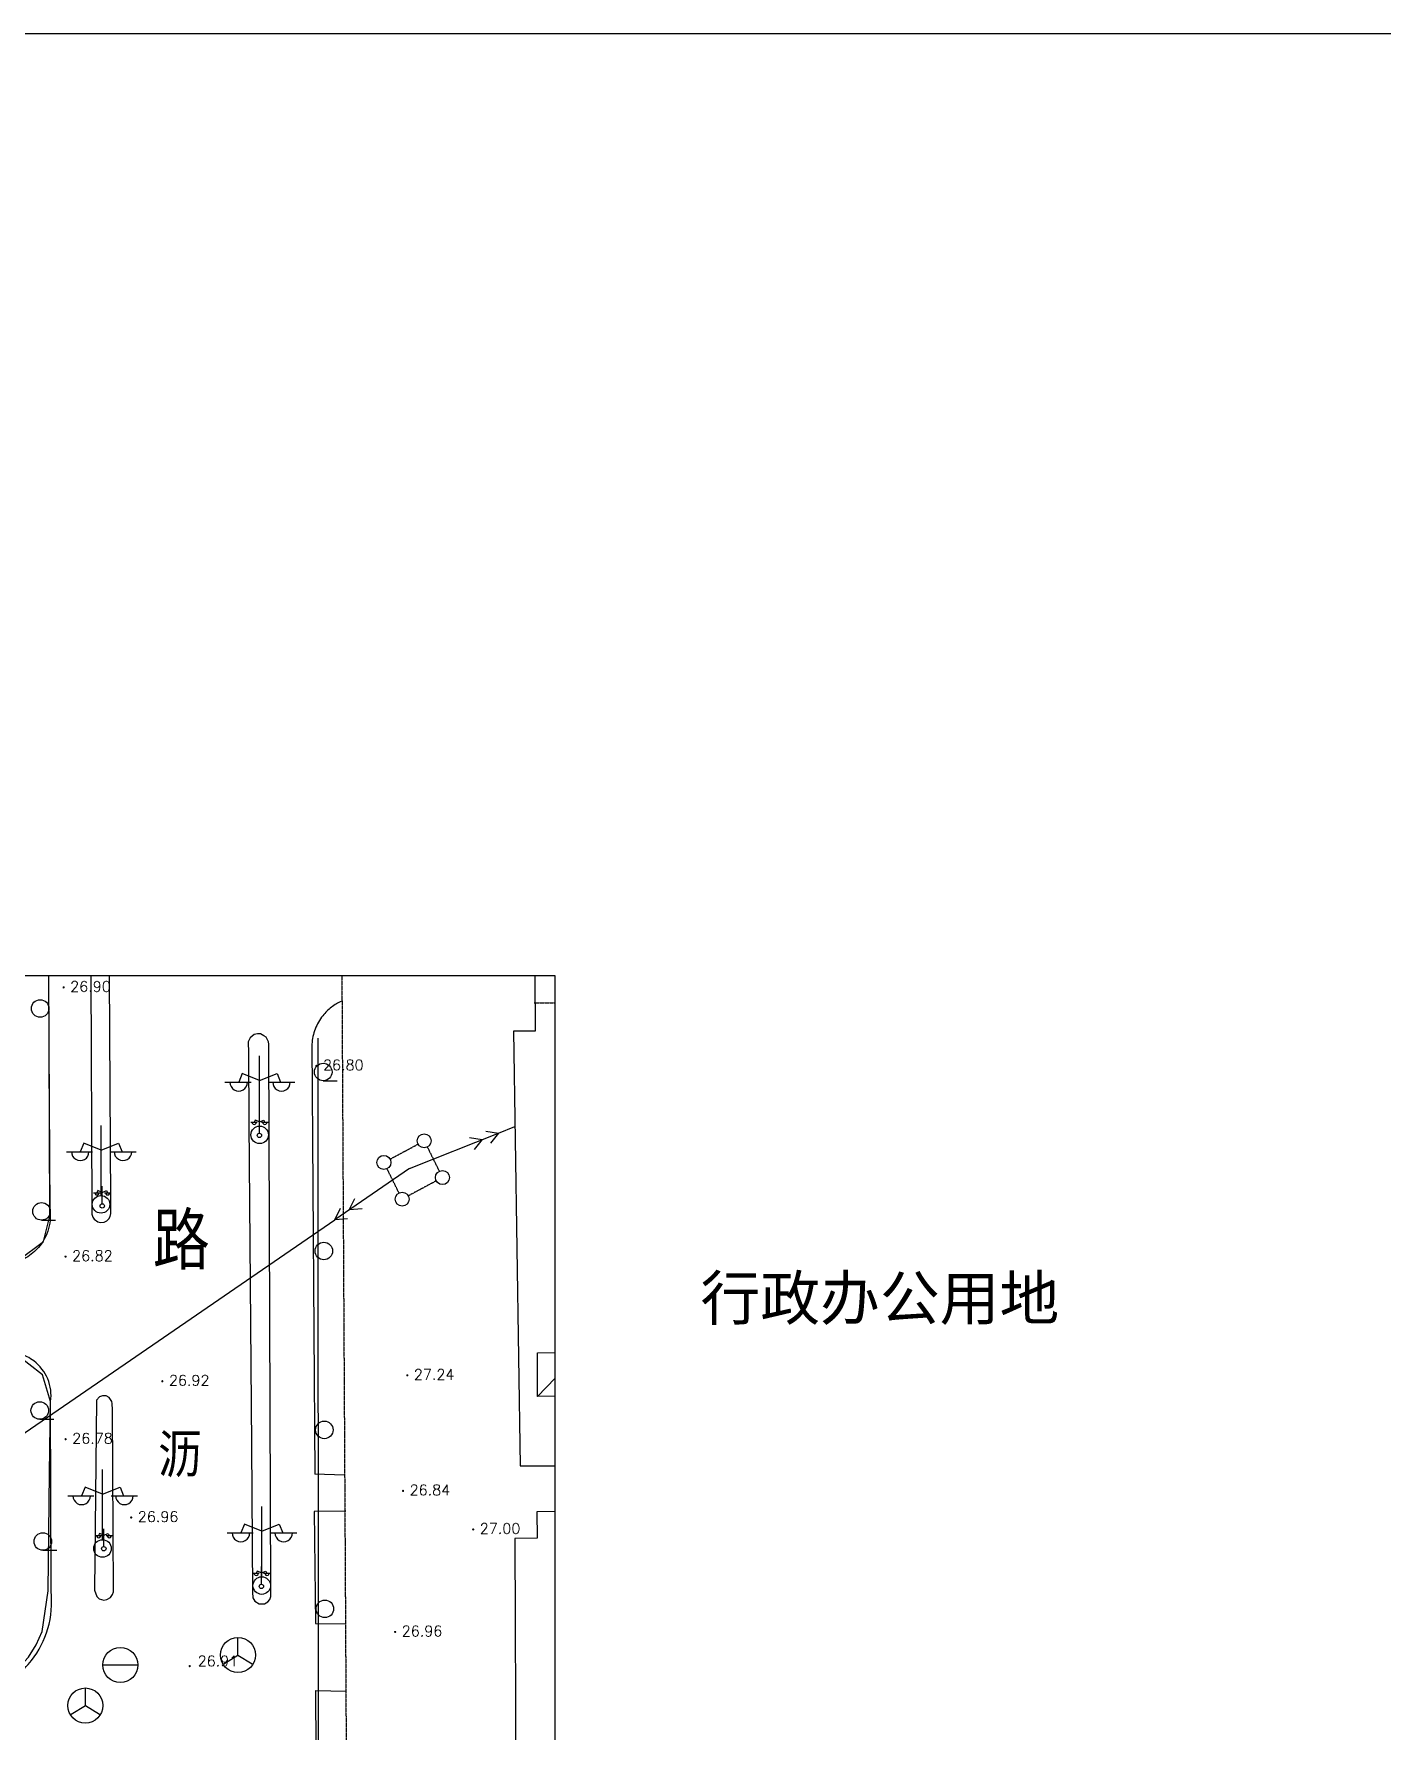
# Model space of a CAD drawing. Extents: x 1977 to 1034874806, y 3985 to 587211952.
# Drawn here: x 517131788 to 517285523, y 293606468 to 293800000 of the extents above; entities that cross this region are included whole.
import ezdxf
from ezdxf.xclip import XClip

# ---------------------------------------------------------------- set-up
doc = ezdxf.new("R2010")
doc.units = 0
doc.header["$LTSCALE"] = 10
doc.header["$MEASUREMENT"] = 0
doc.header["$XCLIPFRAME"] = 0
doc.linetypes.add('X-地形图$0$B1', pattern=[3, 2, -1])
for name, color, linetype in [('M-用地 地形图', 8, 'Continuous'), ('X-地形图$0$GCD', 1, 'Continuous'), ('X-地形图$0$GKSS', 4, 'Continuous'), ('X-地形图$0$JTSS', 3, 'Continuous')]:
    doc.layers.add(name, color=color, linetype=linetype)
doc.layers.add('X-总平面（删除标注）$0$04-不打印_辅助线', color=165, linetype='Continuous', plot=False)
doc.styles.add('X-地形图$0$HZ', font='simplex.shx', dxfattribs={"bigfont": 'hztxt.shx'})
doc.styles.add('台湖总图-0812$0$黑体', font='simhei.ttf')

# ---------------------------------------------------------------- blocks, each defined once
blk = doc.blocks.new('X-地形图$0$BC069')
for p, q in [((0, 0), (0, 1)), ((-0.8, -0.5), (0, 0)), ((0, 0), (0.8, -0.5))]:
    blk.add_line(p, q)
blk.add_circle((0, 0), 1)
blk = doc.blocks.new('X-地形图$0$BC073')
blk.add_line((-0.98, 0), (1, 0))
blk.add_circle((0, 0), 1)
blk = doc.blocks.new('X-地形图$0$BC028')
for p, q in [((0, 0.5), (0, 4.5)), ((-1.98, 3), (-0.49, 3)), ((-0.99, 3.5), (-1.19, 3)), ((0, 3.1), (-0.99, 3.5)), ((0, 3.1), (1, 3.5)), ((0.5, 3), (2, 3)), ((1, 3.5), (1.2, 3))]:
    blk.add_line(p, q)
blk.add_circle((0, 0), 0.5)
for centre in [(-1.19, 3), (1.25, 3)]:
    blk.add_arc(centre, 0.5, 179, 0)
blk = doc.blocks.new('X-地形图$0$BC200')
at = {"linetype": 'Continuous', "const_width": 0.25, "flags": 128}
blk.add_lwpolyline([(-0.125, 0, 1), (0.125, 0, 1)], format="xyb", close=True, dxfattribs=at)
blk = doc.blocks.new('X-地形图$0$A$C7BFD1BD2')
at = {"layer": 'X-地形图$0$GCD', "linetype": 'Continuous', "xscale": 0.5, "yscale": 0.5, "zscale": 0.5}
for p in [(-164.83, -58.73), (-136, -67.68), (-164.61, -89.43), (-153.57, -103.64), (-125.64, -102.97), (-164.6, -110.25), (-126.12, -116.14), (-157.12, -119.18), (-118.12, -120.54), (-127.02, -132.23)]:
    blk.add_blockref('X-地形图$0$BC200', p, dxfattribs=at)
at = {"layer": 'X-地形图$0$GCD', "linetype": 'Continuous', "xscale": 0.4999999999999998, "yscale": 0.4999999999999998, "zscale": 0.4999999999999998, "rotation": 32.7878370276766}
blk.add_blockref('X-地形图$0$BC200', (-150.45, -136.13), dxfattribs=at)
at = {"layer": 'X-地形图$0$GCD', "linetype": 'Continuous', "style": 'X-地形图$0$HZ'}
for s, p in [('26.90', (-164.08, -59.23)), ('26.80', (-135.25, -68.18)), ('26.82', (-163.86, -89.93)), ('27.24', (-124.89, -103.47)), ('26.92', (-152.82, -104.14)), ('26.78', (-163.85, -110.75)), ('26.84', (-125.37, -116.64)), ('26.96', (-156.37, -119.68)), ('27.00', (-117.37, -121.04)), ('26.96', (-126.27, -132.73)), ('26.91', (-149.54, -136.15))]:
    blk.add_text(s, height=1.2, dxfattribs=at).set_placement(p)
blk = doc.blocks.new('dixingtu')
at = {"linetype": 'Continuous'}
for p, q in [((517164779, 293680620), (517166379, 293680620)), ((517174624, 293670619), (517184750, 293674668)), ((517183305, 293674879), (517184750, 293674668)), ((517184750, 293674668), (517183845, 293673522)), ((517181447, 293674139), (517182892, 293673929)), ((517182892, 293673929), (517181987, 293672783)), ((517174624, 293670619), (517166104, 293664768)), ((517167754, 293665898), (517168385, 293667214)), ((517166104, 293664768), (517166735, 293666085)), ((517167559, 293664880), (517166104, 293664768)), ((517169210, 293666010), (517167754, 293665898)), ((517098273, 293618192), (517166104, 293664768)), ((517132655, 293664727), (517134255, 293664727)), ((517132451, 293642025), (517134051, 293642025)), ((517132805, 293627080), (517134405, 293627080))]:
    blk.add_line(p, q, dxfattribs=at)
at = {"linetype": 'X-地形图$0$B1'}
for p, q in [((517172401, 293671691), (517175585, 293673395)), ((517176646, 293673057), (517178016, 293670301)), ((517173422, 293667841), (517172052, 293670597)), ((517177667, 293669207), (517174484, 293667502))]:
    blk.add_line(p, q, dxfattribs=at)
at = {"linetype": 'Continuous', "flags": 128}
for points in [[(517137768, 293800000), (517138394, 293666200), (517138397, 293665656), (517138403, 293665412), (517138495, 293665083), (517138646, 293664843), (517139074, 293664529), (517139382, 293664455), (517139812, 293664502), (517140098, 293664643), (517140335, 293664866), (517140489, 293665136), (517140564, 293665485), (517140561, 293666086), (517140557, 293666830), (517139858, 293800000)], [(517125333, 293660156), (517130018, 293660154), (517132892, 293662302), (517133612, 293665197), (517133512, 293684561), (517133054, 293773509)], [(517188900, 293696993), (517188948, 293686268), (517186458, 293686289), (517187220, 293636715), (517216979, 293636697), (517216976, 293632697), (517225774, 293632692), (517225776, 293636692), (517265080, 293636668), (517265067, 293639374)], [(517164228, 293600000), (517164218, 293685486)], [(517184750, 293674668), (517186625, 293675418)], [(517000000, 293609596), (517122862, 293610154), (517125286, 293610648), (517127427, 293611571), (517128551, 293612284), (517129220, 293612800), (517131176, 293614885), (517132056, 293616292), (517132733, 293617822), (517133397, 293622462), (517133559, 293635882), (517133658, 293644037), (517132763, 293647081), (517129639, 293649526), (517125400, 293649789)], [(517189226, 293644636), (517194096, 293649630)], [(517209253, 293600000), (517208976, 293631734), (517189127, 293631484), (517189165, 293628480), (517186622, 293628421), (517186755, 293600000)]]:
    blk.add_lwpolyline(points, dxfattribs=at)
at = {"linetype": 'X-地形图$0$B1', "flags": 128}
for points in [[(517363856, 293658410), (517175028, 293798354), (517173892, 293798882), (517172142, 293799319), (517169407, 293798772), (517167766, 293797898), (517166329, 293795304), (517167420, 293600000)], [(517188838, 293689524), (517207567, 293689483), (517210121, 293688146), (517211448, 293687291), (517212489, 293686348), (517213501, 293685044), (517214125, 293683540), (517214165, 293682654), (517214775, 293669116)]]:
    blk.add_lwpolyline(points, dxfattribs=at)
at = {"linetype": 'Continuous', "flags": 128}
for points in [[(517156713, 293622300), (517156755, 293621678), (517156984, 293621281), (517157490, 293620974), (517158095, 293620991), (517158457, 293621196), (517158686, 293621477), (517158806, 293621812), (517158812, 293622549), (517158570, 293684805), (517158541, 293685067), (517158284, 293685578), (517158022, 293685764), (517157610, 293685967), (517157273, 293685982), (517156903, 293685916), (517156449, 293685524), (517156235, 293685067), (517156243, 293683792), (517156303, 293675868), (517156585, 293639081)], [(517189217, 293649617), (517194096, 293649630), (517194055, 293644650), (517189226, 293644636)], [(517138927, 293644187), (517138713, 293622549), (517138945, 293621813), (517139231, 293621565), (517139770, 293621412), (517140112, 293621463), (517140507, 293621691), (517140754, 293622023), (517140849, 293622334), (517140731, 293643085), (517140725, 293643838), (517140687, 293644040), (517140356, 293644519), (517140043, 293644677), (517139614, 293644701), (517139263, 293644563)]]:
    blk.add_lwpolyline(points, close=True, dxfattribs=at)
at = {"linetype": 'Continuous'}
for centre, radius in [((517132501, 293688870), 1000), ((517164779, 293681620), 1000), ((517176290, 293673773), 800), ((517176290, 293673773), 800), ((517171696, 293671313), 800), ((517171696, 293671313), 800), ((517178373, 293669585), 800), ((517178373, 293669585), 800), ((517173779, 293667125), 800), ((517173779, 293667125), 800), ((517132655, 293665727), 1000), ((517164842, 293661215), 1000), ((517132451, 293643025), 1000), ((517164904, 293640810), 1000), ((517132805, 293628080), 1000), ((517164967, 293620405), 1000)]:
    blk.add_circle(centre, radius, dxfattribs=at)
at = {"layer": 'X-地形图$0$JTSS', "linetype": 'Continuous', "flags": 128}
for points in [[(517133631, 293665621), (517133533, 293684561), (517133350, 293720169)], [(517163490, 293684802), (517163806, 293635768)], [(517133736, 293622405), (517133691, 293644050)], [(517167161, 293635667), (517163806, 293635768)], [(517167338, 293631550), (517163761, 293631496)], [(517163761, 293631496), (517163894, 293618733)], [(517163894, 293618733), (517167297, 293618690)], [(517163882, 293611094), (517167384, 293611024)]]:
    blk.add_lwpolyline(points, dxfattribs=at)
for points in [[(517166881, 293689716, 0.0597534), (517165706, 293689009, 0.0597534), (517164731, 293688045, 0.07671), (517163861, 293686519, 0.07671), (517163490, 293684802)], [(517133631, 293665621, -0.113497), (517133261, 293663185, -0.113497), (517131864, 293661156, -0.0892852), (517130219, 293660115, -0.0892852), (517128313, 293659714)], [(517133691, 293644050, 0.1331887), (517133362, 293646620, 0.1331887), (517131778, 293648672, 0.0929953), (517130145, 293649488, 0.0929953), (517128327, 293649656)], [(517123016, 293610320, 0.1129351), (517127746, 293611451, 0.1129351), (517131513, 293614527, 0.0942315), (517133369, 293618153, 0.1013576), (517133736, 293622405)]]:
    blk.add_lwpolyline(points, format="xyb", dxfattribs=at)
at = {"layer": 'X-地形图$0$JTSS', "linetype": 'Continuous'}
blk.add_lwpolyline([(517163882, 293611094), (517164330, 293536068)], dxfattribs=at)
at = {"linetype": 'Continuous'}
for name, p, xscale, yscale, zscale in [('X-地形图$0$A$C7BFD1BD2', (517300000, 293750000), 1000, 1000, 1000), ('X-地形图$0$BC028', (517157523, 293674452), 2000, 2000, 2000), ('X-地形图$0$BC028', (517139443, 293666526), 2000, 2000, 2000), ('X-地形图$0$BC028', (517139610, 293627286), 2000, 2000, 2000), ('X-地形图$0$BC028', (517157768, 293623058), 2000, 2000, 2000), ('X-地形图$0$BC069', (517155057, 293615139), 2000, 2000, 2000), ('X-地形图$0$BC073', (517141635, 293614009), 2000, 2000, 2000), ('X-地形图$0$BC069', (517137652, 293609381), 2000, 2000, 2000)]:
    blk.add_blockref(name, p, dxfattribs=dict(at, xscale=xscale, yscale=yscale, zscale=zscale))
at = {"layer": 'X-地形图$0$GKSS', "linetype": 'Continuous', "xscale": 500, "yscale": 500, "zscale": 500}
for p in [(517157499, 293674397), (517139573, 293666349), (517139756, 293627262), (517157731, 293622965)]:
    blk.add_blockref('X-地形图$0$BC028', p, dxfattribs=at)
at = {"linetype": 'Continuous', "style": 'X-地形图$0$HZ'}
for s, height, p in [('路', 6500, (517145342, 293659065)), ('沥', 5000, (517145942, 293635403))]:
    blk.add_text(s, height=height, dxfattribs=at).set_placement(p)

msp = doc.modelspace()

# ---------------------------------------------------------------- linework, layer by layer
at = {"layer": 'X-总平面（删除标注）$0$04-不打印_辅助线'}
for points in [[(516400000.068, 292999999.894), (517400000.068, 292999999.894), (517400000.068, 293799999.894), (516400000.068, 293799999.894)], [(517191244.798, 293692605.751), (516448445.511, 293692599.751), (516448445.511, 293199993.894), (517191244.798, 293199999.894)]]:
    msp.add_lwpolyline(points, close=True, dxfattribs=at)

# ---------------------------------------------------------------- block references
at = {"layer": 'M-用地 地形图'}
ref = msp.add_blockref('dixingtu', (0.068, -0.106), dxfattribs=at)
XClip(ref).set_block_clipping_path([(516546032.4072857499, 293199999.9999999404), (517191244.7300934196, 293692600.7206964493)])

# ---------------------------------------------------------------- texts
at = {"layer": 'M-用地 地形图', "color": 7, "ltscale": 10, "style": '台湖总图-0812$0$黑体'}
msp.add_text('行政办公用地', height=5000, dxfattribs=at).set_placement((517207795.595, 293653351.777))

doc.saveas('drawing.dxf')
